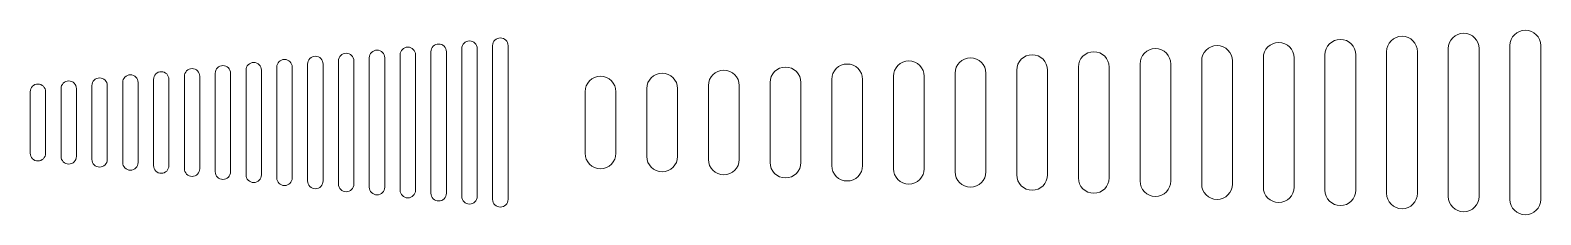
# Model space of a CAD drawing. Header units: metres. Extents: x 0 to 490, y 0 to 60.
import ezdxf

# ---------------------------------------------------------------- set-up
doc = ezdxf.new("R2010")
doc.units = ezdxf.units.M
doc.layers.add('TOP', color=1, linetype='Continuous', lineweight=0)

msp = doc.modelspace()

# ---------------------------------------------------------------- linework, layer by layer
at = {"layer": 'TOP'}
for p, q in [((140, 6), (140, 54)), ((145, 6), (145, 54)), ((150, 5), (150, 55)), ((155, 5), (155, 55)), ((460, 6), (460, 54)), ((470, 6), (470, 54)), ((480, 5), (480, 55)), ((490, 5), (490, 55)), ((90, 11), (90, 49)), ((95, 11), (95, 49)), ((100, 10), (100, 50)), ((105, 10), (105, 50)), ((110, 9), (110, 51)), ((115, 9), (115, 51)), ((120, 8), (120, 52)), ((125, 8), (125, 52)), ((130, 7), (130, 53)), ((135, 7), (135, 53)), ((360, 11), (360, 49)), ((370, 11), (370, 49)), ((380, 10), (380, 50)), ((390, 10), (390, 50)), ((400, 9), (400, 51)), ((410, 9), (410, 51)), ((420, 8), (420, 52)), ((430, 8), (430, 52)), ((440, 7), (440, 53)), ((450, 7), (450, 53)), ((50, 15), (50, 45)), ((55, 15), (55, 45)), ((60, 14), (60, 46)), ((65, 14), (65, 46)), ((70, 13), (70, 47)), ((75, 13), (75, 47)), ((80, 12), (80, 48)), ((85, 12), (85, 48)), ((280, 15), (280, 45)), ((290, 15), (290, 45)), ((300, 14), (300, 46)), ((310, 14), (310, 46)), ((320, 13), (320, 47)), ((330, 13), (330, 47)), ((340, 12), (340, 48)), ((350, 12), (350, 48)), ((0, 20), (0, 40)), ((5, 20), (5, 40)), ((10, 19), (10, 41)), ((15, 19), (15, 41)), ((20, 18), (20, 42)), ((25, 18), (25, 42)), ((30, 17), (30, 43)), ((35, 17), (35, 43)), ((40, 16), (40, 44)), ((45, 16), (45, 44)), ((180, 20), (180, 40)), ((190, 20), (190, 40)), ((200, 19), (200, 41)), ((210, 19), (210, 41)), ((220, 18), (220, 42)), ((230, 18), (230, 42)), ((240, 17), (240, 43)), ((250, 17), (250, 43)), ((260, 16), (260, 44)), ((270, 16), (270, 44))]:
    msp.add_line(p, q, dxfattribs=at)
for centre, radius, start, end in [((465, 54), 5, 0, 180), ((485, 55), 5, 0, 180), ((122.5, 52), 2.5, 0, 180), ((132.5, 53), 2.5, 0, 180), ((142.5, 54), 2.5, 0, 180), ((152.5, 55), 2.5, 0, 180), ((365, 49), 5, 0, 180), ((385, 50), 5, 0, 180), ((405, 51), 5, 0, 180), ((425, 52), 5, 0, 180), ((445, 53), 5, 0, 180), ((72.5, 47), 2.5, 0, 180), ((82.5, 48), 2.5, 0, 180), ((92.5, 49), 2.5, 0, 180), ((102.5, 50), 2.5, 0, 180), ((112.5, 51), 2.5, 0, 180), ((265, 44), 5, 0, 180), ((285, 45), 5, 0, 180), ((305, 46), 5, 0, 180), ((325, 47), 5, 0, 180), ((345, 48), 5, 0, 180), ((22.5, 42), 2.5, 0, 180), ((32.5, 43), 2.5, 0, 180), ((42.5, 44), 2.5, 0, 180), ((52.5, 45), 2.5, 0, 180), ((62.5, 46), 2.5, 0, 180), ((185, 40), 5, 0, 180), ((205, 41), 5, 0, 180), ((225, 42), 5, 0, 180), ((245, 43), 5, 0, 180), ((2.5, 40), 2.5, 0, 180), ((12.5, 41), 2.5, 0, 180), ((2.5, 20), 2.5, -180, 0), ((185, 20), 5, -180, 0), ((12.5, 19), 2.5, -180, 0), ((22.5, 18), 2.5, -180, 0), ((32.5, 17), 2.5, -180, 0), ((42.5, 16), 2.5, -180, 0), ((52.5, 15), 2.5, -180, 0), ((205, 19), 5, -180, 0), ((225, 18), 5, -180, 0), ((245, 17), 5, -180, 0), ((265, 16), 5, -180, 0), ((285, 15), 5, -180, 0), ((62.5, 14), 2.5, -180, 0), ((72.5, 13), 2.5, -180, 0), ((82.5, 12), 2.5, -180, 0), ((92.5, 11), 2.5, -180, 0), ((102.5, 10), 2.5, -180, 0), ((305, 14), 5, -180, 0), ((325, 13), 5, -180, 0), ((345, 12), 5, -180, 0), ((365, 11), 5, -180, 0), ((385, 10), 5, -180, 0), ((112.5, 9), 2.5, -180, 0), ((122.5, 8), 2.5, -180, 0), ((132.5, 7), 2.5, -180, 0), ((142.5, 6), 2.5, -180, 0), ((152.5, 5), 2.5, -180, 0), ((405, 9), 5, -180, 0), ((425, 8), 5, -180, 0), ((445, 7), 5, -180, 0), ((465, 6), 5, -180, 0), ((485, 5), 5, -180, 0)]:
    msp.add_arc(centre, radius, start, end, dxfattribs=at)

doc.saveas('drawing.dxf')
